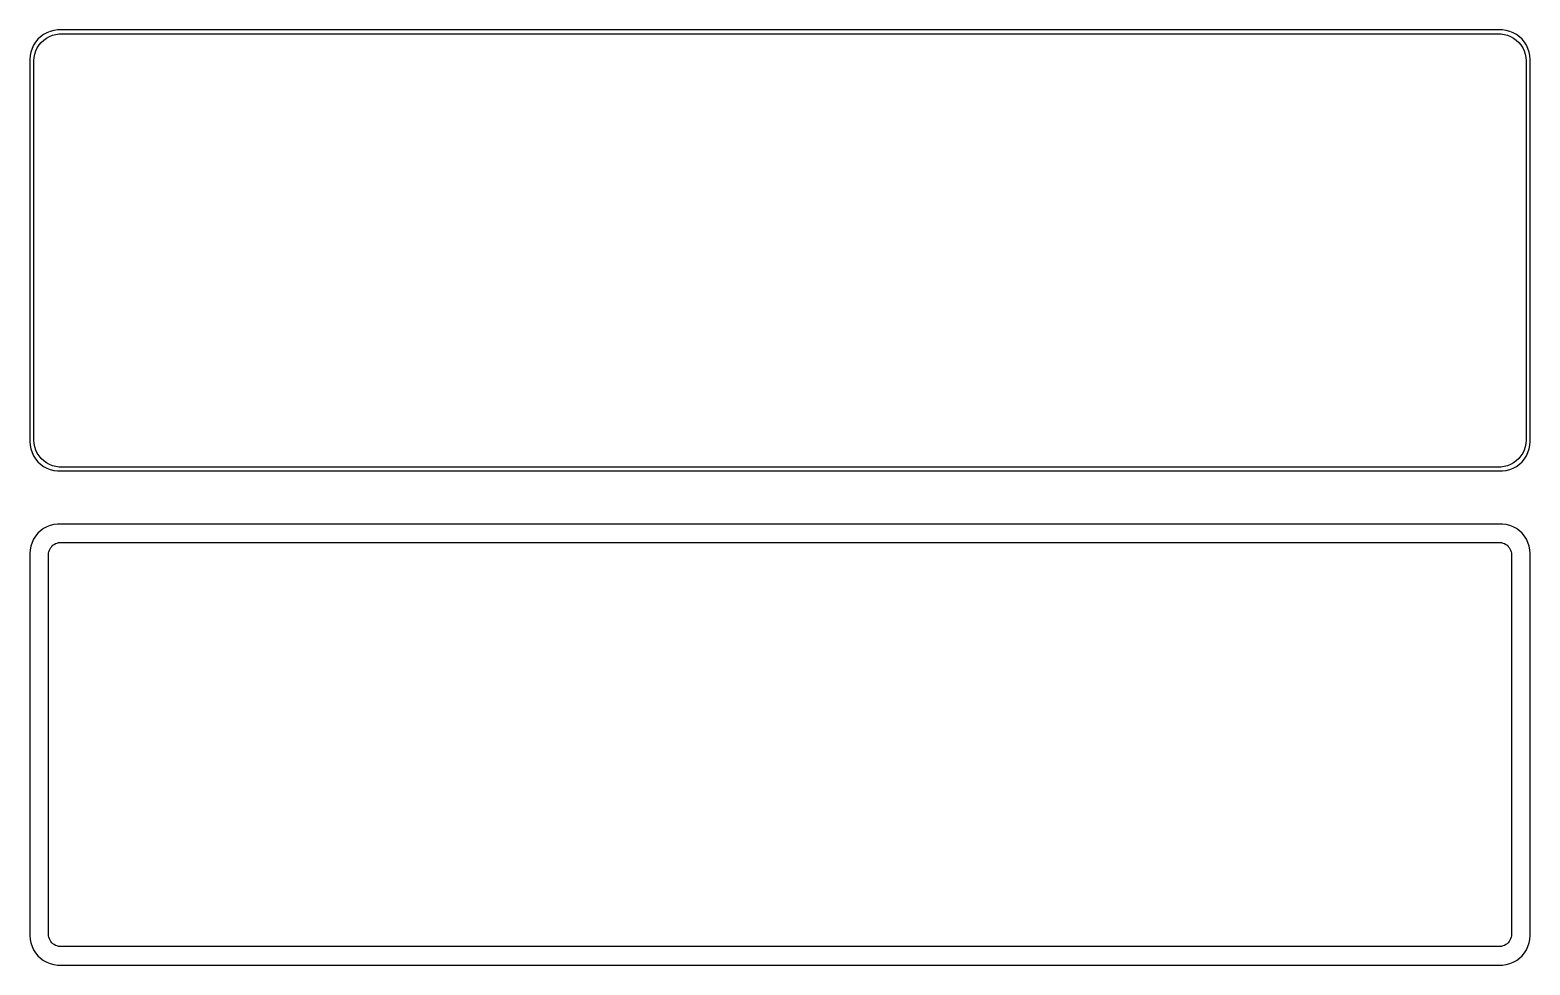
# Model space of a CAD drawing. Header units: metres. Extents: x -128 to 128, y 131 to 289.
import ezdxf

# ---------------------------------------------------------------- set-up
doc = ezdxf.new("R2010")
doc.units = ezdxf.units.M

msp = doc.modelspace()

# ---------------------------------------------------------------- linework, layer by layer
for p, q in [((-125.687, 288.353), (-126.145, 287.923)), ((-125.179, 288.722), (-125.687, 288.353)), ((-124.629, 289.024), (-125.179, 288.722)), ((-124.703, 288.116), (-124.199, 288.393)), ((-124.045, 289.255), (-124.629, 289.024)), ((-124.199, 288.393), (-123.665, 288.604)), ((-123.437, 289.411), (-124.045, 289.255)), ((-123.665, 288.604), (-123.108, 288.747)), ((-122.814, 289.49), (-123.437, 289.411)), ((-123.108, 288.747), (-122.537, 288.819)), ((122.814, 289.49), (-122.814, 289.49)), ((-122.537, 288.819), (122.537, 288.819)), ((122.537, 288.819), (123.108, 288.747)), ((123.437, 289.411), (122.814, 289.49)), ((123.108, 288.747), (123.665, 288.604)), ((124.045, 289.255), (123.437, 289.411)), ((123.665, 288.604), (124.199, 288.393)), ((124.629, 289.024), (124.045, 289.255)), ((124.199, 288.393), (124.703, 288.116)), ((125.179, 288.722), (124.629, 289.024)), ((125.687, 288.353), (125.179, 288.722)), ((126.145, 287.923), (125.687, 288.353)), ((-127.343, 285.743), (-127.461, 285.127)), ((-127.149, 286.341), (-127.343, 285.743)), ((-126.882, 286.909), (-127.149, 286.341)), ((-126.545, 287.439), (-126.882, 286.909)), ((-126.685, 285.389), (-126.507, 285.935)), ((-126.145, 287.923), (-126.545, 287.439)), ((-126.507, 285.935), (-126.262, 286.456)), ((-126.262, 286.456), (-125.954, 286.941)), ((-125.954, 286.941), (-125.588, 287.384)), ((-125.588, 287.384), (-125.168, 287.778)), ((-125.168, 287.778), (-124.703, 288.116)), ((124.703, 288.116), (125.168, 287.778)), ((125.168, 287.778), (125.588, 287.384)), ((125.588, 287.384), (125.954, 286.941)), ((125.954, 286.941), (126.262, 286.456)), ((126.545, 287.439), (126.145, 287.923)), ((126.262, 286.456), (126.507, 285.935)), ((126.507, 285.935), (126.685, 285.389)), ((126.882, 286.909), (126.545, 287.439)), ((127.149, 286.341), (126.882, 286.909)), ((127.343, 285.743), (127.149, 286.341)), ((127.461, 285.127), (127.343, 285.743)), ((-127.461, 285.127), (-127.5, 284.5)), ((-127.5, 284.5), (-127.5, 219.5)), ((-126.828, 284.25), (-126.792, 284.824)), ((-126.828, 219.75), (-126.828, 284.25)), ((-126.792, 284.824), (-126.685, 285.389)), ((126.685, 285.389), (126.792, 284.824)), ((126.792, 284.824), (126.828, 284.25)), ((126.828, 284.25), (126.828, 219.75)), ((127.5, 284.5), (127.461, 285.127)), ((127.5, 219.5), (127.5, 284.5)), ((-127.5, 219.5), (-127.461, 218.873)), ((-126.792, 219.176), (-126.828, 219.75)), ((126.828, 219.75), (126.792, 219.176)), ((127.461, 218.873), (127.5, 219.5)), ((-127.461, 218.873), (-127.343, 218.257)), ((-127.343, 218.257), (-127.149, 217.659)), ((-127.149, 217.659), (-126.882, 217.091)), ((-126.882, 217.091), (-126.545, 216.561)), ((-126.685, 218.611), (-126.792, 219.176)), ((-126.507, 218.065), (-126.685, 218.611)), ((-126.262, 217.544), (-126.507, 218.065)), ((-125.954, 217.059), (-126.262, 217.544)), ((-125.588, 216.616), (-125.954, 217.059)), ((125.954, 217.059), (125.588, 216.616)), ((126.262, 217.544), (125.954, 217.059)), ((126.507, 218.065), (126.262, 217.544)), ((126.685, 218.611), (126.507, 218.065)), ((126.545, 216.561), (126.882, 217.091)), ((126.792, 219.176), (126.685, 218.611)), ((126.882, 217.091), (127.149, 217.659)), ((127.149, 217.659), (127.343, 218.257)), ((127.343, 218.257), (127.461, 218.873)), ((-126.545, 216.561), (-126.145, 216.077)), ((-126.145, 216.077), (-125.687, 215.647)), ((-125.687, 215.647), (-125.179, 215.278)), ((-125.168, 216.222), (-125.588, 216.616)), ((-125.179, 215.278), (-124.629, 214.976)), ((-124.703, 215.884), (-125.168, 216.222)), ((-124.199, 215.607), (-124.703, 215.884)), ((-124.629, 214.976), (-124.045, 214.745)), ((-123.665, 215.396), (-124.199, 215.607)), ((-124.045, 214.745), (-123.437, 214.589)), ((-123.108, 215.253), (-123.665, 215.396)), ((-123.437, 214.589), (-122.814, 214.51)), ((-122.537, 215.181), (-123.108, 215.253)), ((-122.814, 214.51), (122.814, 214.51)), ((122.537, 215.181), (-122.537, 215.181)), ((123.108, 215.253), (122.537, 215.181)), ((122.814, 214.51), (123.437, 214.589)), ((123.665, 215.396), (123.108, 215.253)), ((123.437, 214.589), (124.045, 214.745)), ((124.199, 215.607), (123.665, 215.396)), ((124.045, 214.745), (124.629, 214.976)), ((124.703, 215.884), (124.199, 215.607)), ((124.629, 214.976), (125.179, 215.278)), ((125.168, 216.222), (124.703, 215.884)), ((125.588, 216.616), (125.168, 216.222)), ((125.179, 215.278), (125.687, 215.647)), ((125.687, 215.647), (126.145, 216.077)), ((126.145, 216.077), (126.545, 216.561)), ((-125.687, 204.353), (-126.145, 203.923)), ((-125.179, 204.722), (-125.687, 204.353)), ((-124.629, 205.024), (-125.179, 204.722)), ((-124.045, 205.255), (-124.629, 205.024)), ((-123.437, 205.411), (-124.045, 205.255)), ((-122.814, 205.49), (-123.437, 205.411)), ((122.814, 205.49), (-122.814, 205.49)), ((123.437, 205.411), (122.814, 205.49)), ((124.045, 205.255), (123.437, 205.411)), ((124.629, 205.024), (124.045, 205.255)), ((125.179, 204.722), (124.629, 205.024)), ((125.687, 204.353), (125.179, 204.722)), ((126.145, 203.923), (125.687, 204.353)), ((-127.343, 201.743), (-127.461, 201.127)), ((-127.149, 202.341), (-127.343, 201.743)), ((-126.882, 202.909), (-127.149, 202.341)), ((-126.545, 203.439), (-126.882, 202.909)), ((-126.145, 203.923), (-126.545, 203.439)), ((-124.099, 201.266), (-123.957, 201.49)), ((-123.957, 201.49), (-123.788, 201.694)), ((-123.788, 201.694), (-123.595, 201.875)), ((-123.595, 201.875), (-123.38, 202.031)), ((-123.38, 202.031), (-123.148, 202.159)), ((-123.148, 202.159), (-122.902, 202.256)), ((-122.902, 202.256), (-122.645, 202.322)), ((-122.645, 202.322), (-122.382, 202.355)), ((-122.382, 202.355), (122.382, 202.355)), ((122.382, 202.355), (122.645, 202.322)), ((122.645, 202.322), (122.902, 202.256)), ((122.902, 202.256), (123.148, 202.159)), ((123.148, 202.159), (123.38, 202.031)), ((123.38, 202.031), (123.595, 201.875)), ((123.595, 201.875), (123.788, 201.694)), ((123.788, 201.694), (123.957, 201.49)), ((123.957, 201.49), (124.099, 201.266)), ((126.545, 203.439), (126.145, 203.923)), ((126.882, 202.909), (126.545, 203.439)), ((127.149, 202.341), (126.882, 202.909)), ((127.343, 201.743), (127.149, 202.341)), ((127.461, 201.127), (127.343, 201.743)), ((-127.461, 201.127), (-127.5, 200.5)), ((-127.5, 200.5), (-127.5, 135.5)), ((-124.36, 200.25), (-124.343, 200.514)), ((-124.36, 135.75), (-124.36, 200.25)), ((-124.343, 200.514), (-124.293, 200.775)), ((-124.293, 200.775), (-124.211, 201.027)), ((-124.211, 201.027), (-124.099, 201.266)), ((124.099, 201.266), (124.211, 201.027)), ((124.211, 201.027), (124.293, 200.775)), ((124.293, 200.775), (124.343, 200.514)), ((124.343, 200.514), (124.36, 200.25)), ((124.36, 200.25), (124.36, 135.75)), ((127.5, 200.5), (127.461, 201.127)), ((127.5, 135.5), (127.5, 200.5)), ((-127.5, 135.5), (-127.461, 134.873)), ((-124.343, 135.486), (-124.36, 135.75)), ((-124.293, 135.225), (-124.343, 135.486)), ((-124.211, 134.973), (-124.293, 135.225)), ((124.293, 135.225), (124.211, 134.973)), ((124.343, 135.486), (124.293, 135.225)), ((124.36, 135.75), (124.343, 135.486)), ((127.461, 134.873), (127.5, 135.5)), ((-127.461, 134.873), (-127.343, 134.257)), ((-127.343, 134.257), (-127.149, 133.659)), ((-127.149, 133.659), (-126.882, 133.091)), ((-126.882, 133.091), (-126.545, 132.561)), ((-124.099, 134.734), (-124.211, 134.973)), ((-123.957, 134.51), (-124.099, 134.734)), ((-123.788, 134.306), (-123.957, 134.51)), ((-123.595, 134.125), (-123.788, 134.306)), ((-123.38, 133.969), (-123.595, 134.125)), ((-123.148, 133.841), (-123.38, 133.969)), ((-122.902, 133.744), (-123.148, 133.841)), ((-122.645, 133.678), (-122.902, 133.744)), ((-122.382, 133.645), (-122.645, 133.678)), ((122.382, 133.645), (-122.382, 133.645)), ((122.645, 133.678), (122.382, 133.645)), ((122.902, 133.744), (122.645, 133.678)), ((123.148, 133.841), (122.902, 133.744)), ((123.38, 133.969), (123.148, 133.841)), ((123.595, 134.125), (123.38, 133.969)), ((123.788, 134.306), (123.595, 134.125)), ((123.957, 134.51), (123.788, 134.306)), ((124.099, 134.734), (123.957, 134.51)), ((124.211, 134.973), (124.099, 134.734)), ((126.545, 132.561), (126.882, 133.091)), ((126.882, 133.091), (127.149, 133.659)), ((127.149, 133.659), (127.343, 134.257)), ((127.343, 134.257), (127.461, 134.873)), ((-126.545, 132.561), (-126.145, 132.077)), ((-126.145, 132.077), (-125.687, 131.647)), ((-125.687, 131.647), (-125.179, 131.278)), ((-125.179, 131.278), (-124.629, 130.976)), ((-124.629, 130.976), (-124.045, 130.745)), ((-124.045, 130.745), (-123.437, 130.589)), ((-123.437, 130.589), (-122.814, 130.51)), ((-122.814, 130.51), (122.814, 130.51)), ((122.814, 130.51), (123.437, 130.589)), ((123.437, 130.589), (124.045, 130.745)), ((124.045, 130.745), (124.629, 130.976)), ((124.629, 130.976), (125.179, 131.278)), ((125.179, 131.278), (125.687, 131.647)), ((125.687, 131.647), (126.145, 132.077)), ((126.145, 132.077), (126.545, 132.561))]:
    msp.add_line(p, q)

doc.saveas('drawing.dxf')
